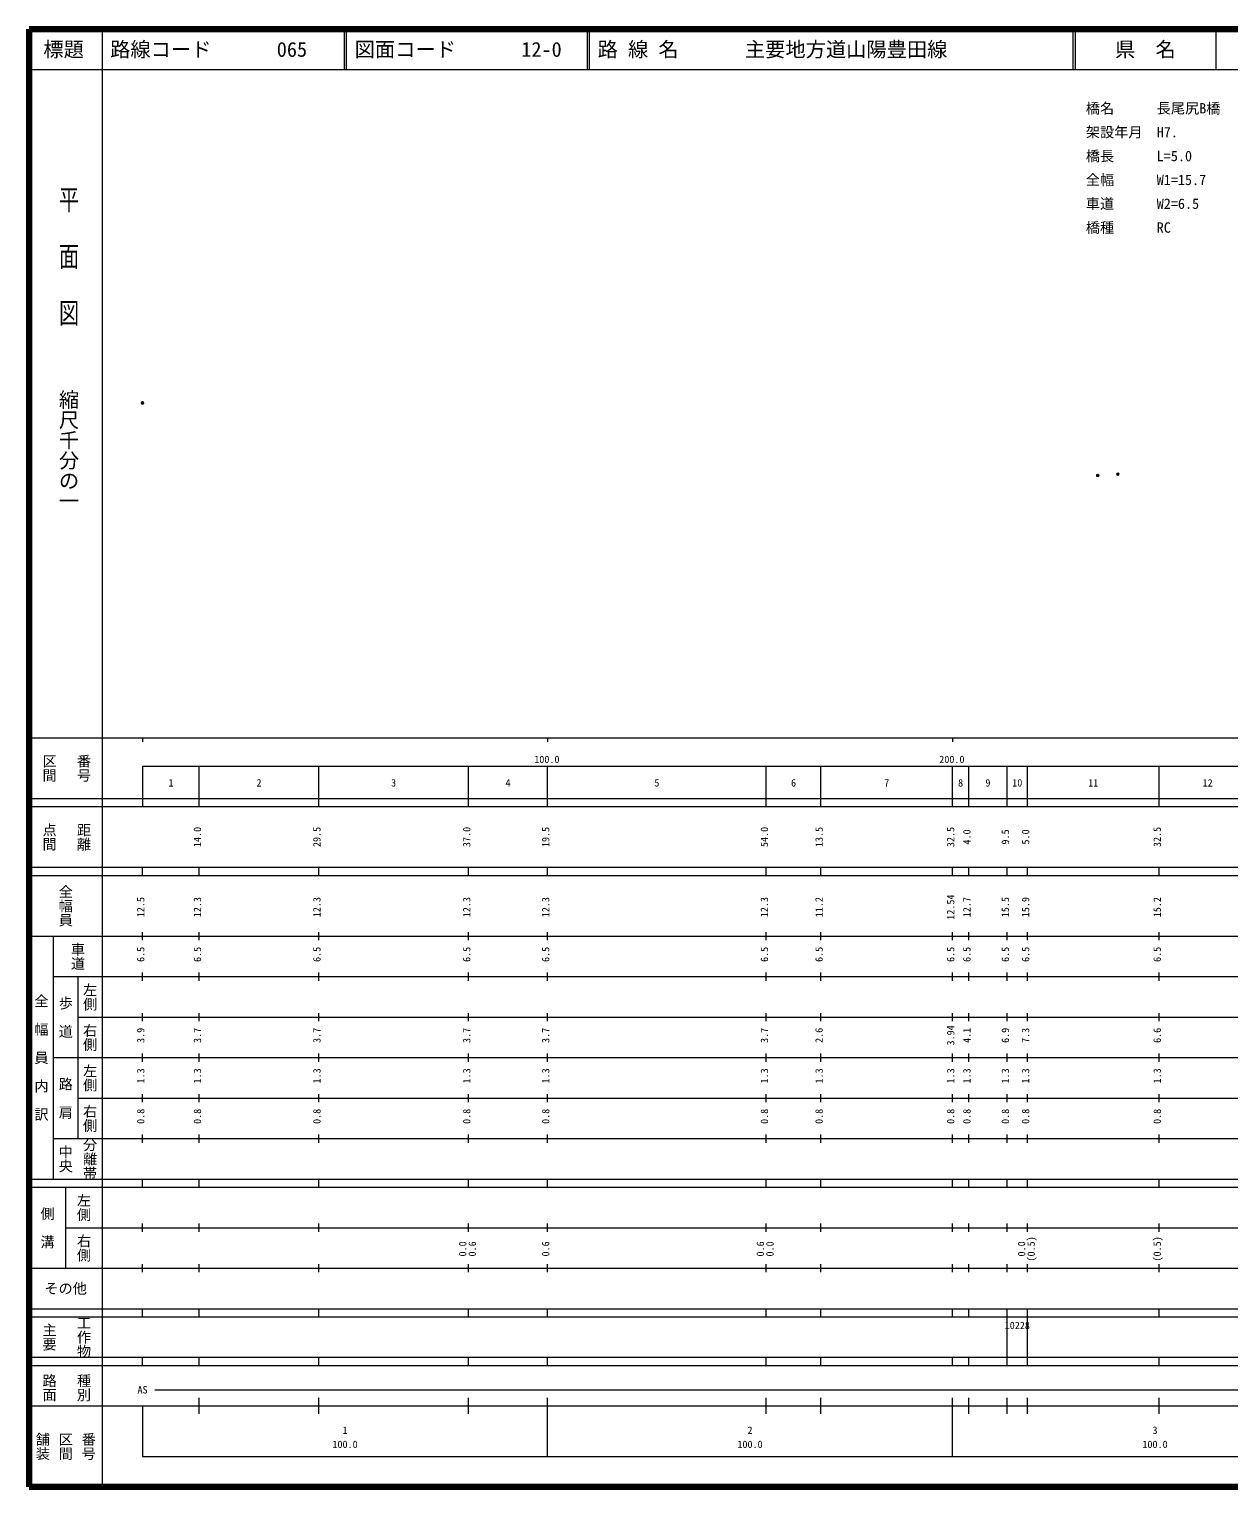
# Model space of a CAD drawing. Units: millimetres on the paper. Extents: x 40 to 680, y 20 to 380.
# Drawn here: x 40 to 336.2, y 20 to 380 of the extents above; entities that cross this region are included whole.
import ezdxf
from ezdxf.enums import TextEntityAlignment as Align

# ---------------------------------------------------------------- set-up
doc = ezdxf.new("R2010")
doc.units = ezdxf.units.MM
doc.header["$PDMODE"] = 32
doc.header["$PDSIZE"] = 0.5
doc.layers.add('M-OTRS', color=6, linetype='Continuous')
doc.layers.add('M-TTL-TXT', color=7, linetype='Continuous')
for name, color, linetype, lineweight in [('M-STR-HTXT', 7, 'Continuous', 13), ('M-TTL', 2, 'Continuous', 140), ('M-TTL-BAND', 7, 'Continuous', 13), ('M-TTL-LINE', 7, 'Continuous', 18)]:
    doc.layers.add(name, color=color, linetype=linetype, lineweight=lineweight)
doc.styles.add('@ＭＳ ゴシック', font='')
doc.styles.add('ＭＳ ゴシック', font='')
doc.styles.get('@ＭＳ ゴシック').set_extended_font_data('@MS Gothic')
doc.styles.get('ＭＳ ゴシック').set_extended_font_data('MS Gothic')

msp = doc.modelspace()

# ---------------------------------------------------------------- linework, layer by layer
at = {"layer": 'M-OTRS'}
for p in [(67.978, 287.68), (303.85, 269.777), (308.839, 270.075)]:
    msp.add_point(p, dxfattribs=at)
at = {"layer": 'M-TTL'}
for p, q in [((40, 380), (40, 20)), ((680, 380), (40, 380)), ((40, 20), (680, 20))]:
    msp.add_line(p, q, dxfattribs=at)
at = {"layer": 'M-TTL-BAND'}
for p, q in [((58, 370), (58, 20)), ((40, 205), (579, 205)), ((68, 205), (68, 204)), ((168, 205), (168, 204)), ((268, 205), (268, 204)), ((68, 198), (579, 198)), ((68, 198), (68, 188)), ((82, 188), (82, 198)), ((111.5, 188), (111.5, 198)), ((148.5, 188), (148.5, 198)), ((168, 188), (168, 198)), ((222, 188), (222, 198)), ((235.5, 188), (235.5, 198)), ((268, 188), (268, 198)), ((272, 188), (272, 198)), ((281.5, 188), (281.5, 198)), ((286.5, 188), (286.5, 198)), ((319, 188), (319, 198)), ((40, 190), (579, 190)), ((40, 188), (579, 188)), ((40, 173), (579, 173)), ((68, 171), (68, 173)), ((82, 171), (82, 173)), ((111.5, 171), (111.5, 173)), ((148.5, 171), (148.5, 173)), ((168, 171), (168, 173)), ((222, 171), (222, 173)), ((235.5, 171), (235.5, 173)), ((268, 171), (268, 173)), ((272, 171), (272, 173)), ((281.5, 171), (281.5, 173)), ((286.5, 171), (286.5, 173)), ((319, 171), (319, 173)), ((40, 171), (579, 171)), ((40, 156), (579, 156)), ((46, 96), (46, 156)), ((68, 155), (68, 157)), ((82, 155), (82, 157)), ((111.5, 155), (111.5, 157)), ((148.5, 155), (148.5, 157)), ((168, 155), (168, 157)), ((222, 155), (222, 157)), ((235.5, 155), (235.5, 157)), ((268, 155), (268, 157)), ((272, 155), (272, 157)), ((281.5, 155), (281.5, 157)), ((286.5, 155), (286.5, 157)), ((319, 155), (319, 157)), ((46, 146), (579, 146)), ((52, 146), (52, 106)), ((68, 145), (68, 147)), ((82, 145), (82, 147)), ((111.5, 145), (111.5, 147)), ((148.5, 145), (148.5, 147)), ((168, 145), (168, 147)), ((222, 145), (222, 147)), ((235.5, 145), (235.5, 147)), ((268, 145), (268, 147)), ((272, 145), (272, 147)), ((281.5, 145), (281.5, 147)), ((286.5, 145), (286.5, 147)), ((319, 145), (319, 147)), ((68, 135), (68, 137)), ((82, 135), (82, 137)), ((111.5, 135), (111.5, 137)), ((148.5, 135), (148.5, 137)), ((168, 135), (168, 137)), ((222, 135), (222, 137)), ((235.5, 135), (235.5, 137)), ((268, 135), (268, 137)), ((272, 135), (272, 137)), ((281.5, 135), (281.5, 137)), ((286.5, 135), (286.5, 137)), ((319, 135), (319, 137)), ((52, 136), (579, 136)), ((46, 126), (579, 126)), ((68, 125), (68, 127)), ((82, 125), (82, 127)), ((111.5, 125), (111.5, 127)), ((148.5, 125), (148.5, 127)), ((168, 125), (168, 127)), ((222, 125), (222, 127)), ((235.5, 125), (235.5, 127)), ((268, 125), (268, 127)), ((272, 125), (272, 127)), ((281.5, 125), (281.5, 127)), ((286.5, 125), (286.5, 127)), ((319, 125), (319, 127)), ((52, 116), (579, 116)), ((68, 115), (68, 117)), ((82, 115), (82, 117)), ((111.5, 115), (111.5, 117)), ((148.5, 115), (148.5, 117)), ((168, 115), (168, 117)), ((222, 115), (222, 117)), ((235.5, 115), (235.5, 117)), ((268, 115), (268, 117)), ((272, 115), (272, 117)), ((281.5, 115), (281.5, 117)), ((286.5, 115), (286.5, 117)), ((319, 115), (319, 117)), ((46, 106), (579, 106)), ((68, 105), (68, 107)), ((82, 105), (82, 107)), ((111.5, 105), (111.5, 107)), ((148.5, 105), (148.5, 107)), ((168, 105), (168, 107)), ((222, 105), (222, 107)), ((235.5, 105), (235.5, 107)), ((268, 105), (268, 107)), ((272, 105), (272, 107)), ((281.5, 105), (281.5, 107)), ((286.5, 105), (286.5, 107)), ((319, 105), (319, 107)), ((40, 96), (579, 96)), ((40, 94), (579, 94)), ((49, 94), (49, 74)), ((68, 94), (68, 96)), ((82, 94), (82, 96)), ((111.5, 94), (111.5, 96)), ((148.5, 94), (148.5, 96)), ((168, 94), (168, 96)), ((222, 94), (222, 96)), ((235.5, 94), (235.5, 96)), ((268, 94), (268, 96)), ((272, 94), (272, 96)), ((281.5, 94), (281.5, 96)), ((286.5, 94), (286.5, 96)), ((319, 94), (319, 96)), ((49, 84), (579, 84)), ((68, 83), (68, 85)), ((82, 83), (82, 85)), ((111.5, 83), (111.5, 85)), ((148.5, 83), (148.5, 85)), ((168, 83), (168, 85)), ((222, 83), (222, 85)), ((235.5, 83), (235.5, 85)), ((268, 83), (268, 85)), ((272, 83), (272, 85)), ((281.5, 83), (281.5, 85)), ((286.5, 83), (286.5, 85)), ((319, 83), (319, 85)), ((40, 74), (579, 74)), ((68, 73), (68, 75)), ((82, 73), (82, 75)), ((111.5, 73), (111.5, 75)), ((148.5, 73), (148.5, 75)), ((168, 73), (168, 75)), ((222, 73), (222, 75)), ((235.5, 73), (235.5, 75)), ((268, 73), (268, 75)), ((272, 73), (272, 75)), ((281.5, 73), (281.5, 75)), ((286.5, 73), (286.5, 75)), ((319, 73), (319, 75)), ((40, 64), (579, 64)), ((40, 62), (579, 62)), ((68, 62), (68, 64)), ((82, 62), (82, 64)), ((111.5, 62), (111.5, 64)), ((148.5, 62), (148.5, 64)), ((168, 62), (168, 64)), ((222, 62), (222, 64)), ((235.5, 62), (235.5, 64)), ((268, 62), (268, 64)), ((272, 62), (272, 64)), ((281.5, 62), (281.5, 64)), ((281.5, 52), (281.5, 62)), ((286.5, 62), (286.5, 64)), ((286.5, 52), (286.5, 62)), ((319, 62), (319, 64)), ((40, 52), (579, 52)), ((68, 50), (68, 52)), ((82, 50), (82, 52)), ((111.5, 50), (111.5, 52)), ((148.5, 50), (148.5, 52)), ((168, 50), (168, 52)), ((222, 50), (222, 52)), ((235.5, 50), (235.5, 52)), ((268, 50), (268, 52)), ((272, 50), (272, 52)), ((281.5, 50), (281.5, 52)), ((286.5, 50), (286.5, 52)), ((319, 50), (319, 52)), ((40, 50), (579, 50)), ((71, 44), (565, 44)), ((40, 40), (579, 40)), ((68, 40), (68, 27.5)), ((82, 38), (82, 42)), ((111.5, 38), (111.5, 42)), ((148.5, 38), (148.5, 42)), ((168, 27.5), (168, 42)), ((222, 38), (222, 42)), ((235.5, 38), (235.5, 42)), ((268, 27.5), (268, 42)), ((272, 38), (272, 42)), ((281.5, 38), (281.5, 42)), ((286.5, 38), (286.5, 42)), ((319, 38), (319, 42)), ((68, 27.5), (579, 27.5))]:
    msp.add_line(p, q, dxfattribs=at)
at = {"layer": 'M-TTL-LINE'}
for p, q in [((58, 380), (58, 370)), ((117.75, 380), (117.75, 370)), ((118.25, 380), (118.25, 370)), ((177.75, 380), (177.75, 370)), ((178.25, 380), (178.25, 370)), ((297.75, 380), (297.75, 370)), ((298.25, 380), (298.25, 370)), ((333, 380), (333, 370)), ((40, 370), (680, 370))]:
    msp.add_line(p, q, dxfattribs=at)

# ---------------------------------------------------------------- texts
at = {"layer": 'M-STR-HTXT', "style": 'ＭＳ ゴシック'}
for s, p in [('橋名\u3000\u3000\u3000長尾尻B橋', (300.916, 358.402)), ('架設年月\u3000H7.', (300.916, 352.511)), ('橋長\u3000\u3000\u3000L=5.0', (300.916, 346.62)), ('全幅\u3000\u3000\u3000W1=15.7', (300.916, 340.729)), ('車道\u3000\u3000\u3000W2=6.5', (300.916, 334.838)), ('橋種\u3000\u3000\u3000RC', (300.916, 328.946))]:
    msp.add_text(s, height=2.566, dxfattribs=at).set_placement(p, align=Align.BOTTOM_LEFT)
at = {"layer": 'M-TTL-BAND', "style": '@ＭＳ ゴシック', "width": 1.4}
msp.add_text('平  面  図', height=3.666, rotation=270, dxfattribs=at).set_placement((49.777, 306.475), align=Align.MIDDLE_RIGHT)
at = {"layer": 'M-TTL-BAND', "style": '@ＭＳ ゴシック'}
msp.add_text('縮尺千分の一', height=3.666, rotation=270, dxfattribs=at).set_placement((49.777, 261.03), align=Align.MIDDLE_RIGHT)
for s, p in [('区間', (45, 197.5)), ('番号', (53.5, 197.5)), ('点間', (45, 180.5)), ('距離', (53.5, 180.5)), ('全幅員', (49, 163.5)), ('車道', (52, 151)), ('左側', (55, 141)), ('全\u3000幅\u3000員\u3000内\u3000訳', (43, 126)), ('歩\u3000道', (49, 136)), ('右側', (55, 131)), ('左側', (55, 121)), ('路\u3000肩', (49, 116)), ('右側', (55, 111)), ('分離帯', (55, 101)), ('中央', (49, 101)), ('左側', (53.5, 89)), ('側\u3000溝', (44.5, 84)), ('右側', (53.5, 79)), ('工作物', (53.5, 57)), ('主要', (45, 57)), ('路面', (45, 44.5)), ('種別', (53.5, 44.5)), ('舗装', (43.333, 30)), ('区間', (49, 30)), ('番号', (54.667, 30))]:
    msp.add_text(s, height=2.566, rotation=270, dxfattribs=at).set_placement(p, align=Align.MIDDLE_CENTER)
at = {"layer": 'M-TTL-BAND', "style": 'ＭＳ ゴシック'}
for s, p in [('100.0', (167.844, 198.195)), ('200.0', (267.844, 198.195)), ('1', (75, 192.405)), ('2', (96.75, 192.405)), ('3', (130, 192.405)), ('4', (158.25, 192.405)), ('5', (195, 192.405)), ('6', (228.75, 192.405)), ('7', (251.75, 192.405)), ('8', (270, 192.405)), ('9', (276.75, 192.405)), ('10', (284, 192.405)), ('11', (302.75, 192.405)), ('12', (331, 192.405)), ('AS', (68, 42.5)), ('1', (118, 32.523)), ('2', (218, 32.523)), ('3', (318, 32.523)), ('100.0', (118, 29.033)), ('100.0', (218, 29.033)), ('100.0', (318, 29.033))]:
    msp.add_text(s, height=1.833, dxfattribs=at).set_placement(p, align=Align.BOTTOM_CENTER)
for s, p in [('14.0', (83, 180.5)), ('29.5', (112.5, 180.5)), ('37.0', (149.5, 180.5)), ('19.5', (169, 180.5)), ('54.0', (223, 180.5)), ('13.5', (236.5, 180.5)), ('32.5', (269, 180.5)), ('4.0', (273, 180.5)), ('9.5', (282.5, 180.5)), ('5.0', (287.5, 180.5)), ('32.5', (320, 180.5)), ('12.54', (269, 163.174)), ('12.5', (69, 163.174)), ('12.3', (83, 163.174)), ('12.3', (112.5, 163.174)), ('12.3', (149.5, 163.174)), ('12.3', (169, 163.174)), ('12.3', (223, 163.174)), ('11.2', (236.5, 163.174)), ('12.7', (273, 163.174)), ('15.5', (282.5, 163.174)), ('15.9', (287.5, 163.174)), ('15.2', (320, 163.174)), ('6.5', (69, 151.5)), ('6.5', (83, 151.5)), ('6.5', (112.5, 151.5)), ('6.5', (149.5, 151.5)), ('6.5', (169, 151.5)), ('6.5', (223, 151.5)), ('6.5', (236.5, 151.5)), ('6.5', (269, 151.5)), ('6.5', (273, 151.5)), ('6.5', (282.5, 151.5)), ('6.5', (287.5, 151.5)), ('6.5', (320, 151.5)), ('3.9', (69, 131.5)), ('3.7', (83, 131.5)), ('3.7', (112.5, 131.5)), ('3.7', (149.5, 131.5)), ('3.7', (169, 131.5)), ('3.7', (223, 131.5)), ('2.6', (236.5, 131.5)), ('3.94', (269, 131.5)), ('4.1', (273, 131.5)), ('6.9', (282.5, 131.5)), ('7.3', (287.5, 131.5)), ('6.6', (320, 131.5)), ('1.3', (69, 121.5)), ('1.3', (83, 121.5)), ('1.3', (112.5, 121.5)), ('1.3', (149.5, 121.5)), ('1.3', (169, 121.5)), ('1.3', (223, 121.5)), ('1.3', (236.5, 121.5)), ('1.3', (269, 121.5)), ('1.3', (273, 121.5)), ('1.3', (282.5, 121.5)), ('1.3', (287.5, 121.5)), ('1.3', (320, 121.5)), ('0.8', (69, 111.5)), ('0.8', (83, 111.5)), ('0.8', (112.5, 111.5)), ('0.8', (149.5, 111.5)), ('0.8', (169, 111.5)), ('0.8', (223, 111.5)), ('0.8', (236.5, 111.5)), ('0.8', (269, 111.5)), ('0.8', (273, 111.5)), ('0.8', (282.5, 111.5)), ('0.8', (287.5, 111.5)), ('0.8', (320, 111.5)), ('0.0', (148.5, 78.764)), ('0.6', (150.87, 78.764)), ('0.6', (169, 78.764)), ('0.6', (222, 78.764)), ('0.0', (224.37, 78.764)), ('0.0', (286.5, 78.764)), ('(0.5)', (288.87, 78.764)), ('(0.5)', (320, 78.764))]:
    msp.add_text(s, height=1.833, rotation=90, dxfattribs=at).set_placement(p, align=Align.BOTTOM_CENTER)
msp.add_text('その他', height=2.566, dxfattribs=at).set_placement((49, 69), align=Align.MIDDLE_CENTER)
msp.add_text('10228', height=1.833, dxfattribs=at).set_placement((280.875, 58.405), align=Align.BOTTOM_LEFT)
at = {"layer": 'M-TTL-TXT', "style": 'ＭＳ ゴシック'}
for s, p in [('標題', (48.5, 375)), ('県\u3000名', (315.625, 375))]:
    msp.add_text(s, height=3.666, dxfattribs=at).set_placement(p, align=Align.MIDDLE_CENTER)
for s, p in [('路線コード', (60, 375)), ('065', (101.142, 375)), ('図面コード', (120.38, 375)), ('12-0', (161.521, 375)), ('路 線 名', (180.38, 375)), ('主要地方道山陽豊田線', (216.734, 375))]:
    msp.add_text(s, height=3.666, dxfattribs=at).set_placement(p, align=Align.MIDDLE_LEFT)

doc.saveas('drawing.dxf')
